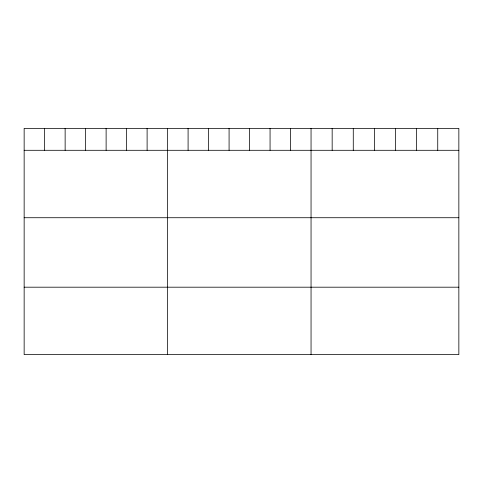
<?xml version="1.0" encoding="UTF-8"?>
<svg xmlns="http://www.w3.org/2000/svg" width="483" height="483" viewBox="0 0 483 483"><rect width="100%" height="100%" fill="white"/><g stroke="black" fill="none" stroke-linecap="round" stroke-linejoin="round"><path stroke-width="0.72" d="M458.85 150.298L458.85 354.619L24.15 354.619L24.15 128.381L458.85 128.381L458.85 150.298L24.15 150.298M24.15 217.724L458.85 217.724M24.15 287.192L458.85 287.192M437.737 128.381L437.737 150.298M416.624 128.381L416.624 150.298M395.511 128.381L395.511 150.298M374.391 128.381L374.391 150.298M353.278 128.381L353.278 150.298M332.165 128.381L332.165 150.298M311.052 128.381L311.052 354.619M290.561 128.381L290.561 150.298M270.063 128.381L270.063 150.298M249.572 128.381L249.572 150.298M229.081 128.381L229.081 150.298M208.59 128.381L208.59 150.298M188.092 128.381L188.092 150.298M167.601 128.381L167.601 354.619M147.11 128.381L147.11 150.298M126.612 128.381L126.612 150.298M106.121 128.381L106.121 150.298M85.63 128.381L85.63 150.298M65.139 128.381L65.139 150.298M44.641 128.381L44.641 150.298"/></g></svg>
